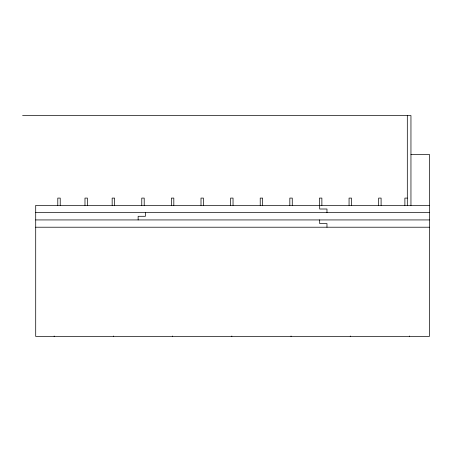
<?xml version="1.0" encoding="UTF-8"?>
<svg xmlns="http://www.w3.org/2000/svg" width="452" height="452" viewBox="0 0 452 452"><rect width="100%" height="100%" fill="white"/><g stroke="black" fill="none" stroke-linecap="round" stroke-linejoin="round"><path stroke-width="0.68" d="M22.6 115.559L410.953 115.559L410.953 205.507M410.953 154.398L429.4 154.398L429.4 336.441L35.708 336.441L35.708 205.366L429.4 205.366M407.314 198.089L404.885 198.089L404.885 205.366M35.708 212.649L429.4 212.649M35.708 219.932L429.4 219.932M35.708 227.215L429.4 227.215M409.495 336L409.495 336.441M407.314 115.559L407.314 205.366M381.098 205.366L381.098 198.089L378.669 198.089L378.669 205.366M351.486 205.366L351.486 198.089L349.057 198.089L349.057 205.366M350.272 336L350.272 336.441M326.971 212.649L326.971 209.01L319.688 209.01L319.688 205.366M326.971 227.215L326.971 223.57L319.688 223.57L319.688 219.932M321.875 205.366L321.875 198.089L319.445 198.089L319.445 205.366M292.263 205.366L292.263 198.089L289.834 198.089L289.834 205.366M291.048 336L291.048 336.441M262.652 205.366L262.652 198.089L260.222 198.089L260.222 205.366M233.04 205.366L233.04 198.089L230.61 198.089L230.61 205.366M231.825 336L231.825 336.441M203.428 205.366L203.428 198.089L200.999 198.089L200.999 205.366M173.817 205.366L173.817 198.089L171.387 198.089L171.387 205.366M172.602 336L172.602 336.441M145.414 212.649L145.414 216.293L138.137 216.293L138.137 219.932M144.205 205.366L144.205 198.089L141.775 198.089L141.775 205.366M114.593 205.366L114.593 198.089L112.164 198.089L112.164 205.366M113.379 336L113.379 336.441M87.405 205.366L87.405 198.089L84.982 198.089L84.982 205.366M60.223 205.366L60.223 198.089L57.794 198.089L57.794 205.366M54.155 336L54.155 336.441"/></g></svg>
